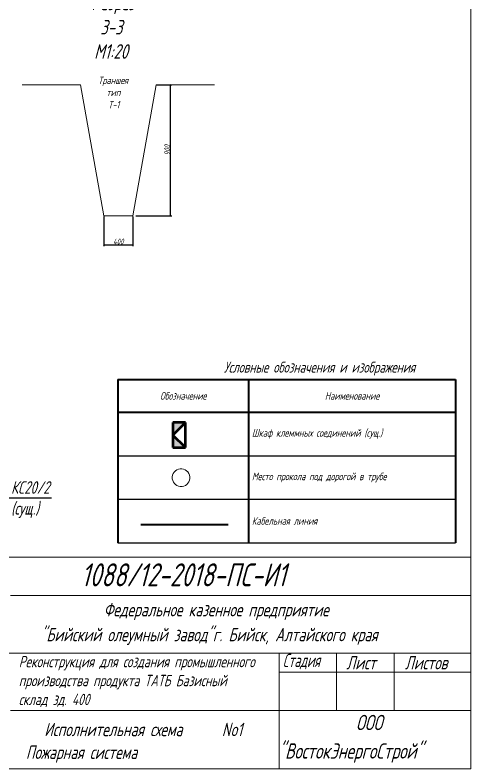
# Model space of a CAD drawing. Header units: millimetres. Extents: x 13096 to 18634, y -492 to 9335.
# Drawn here: x 13584 to 14065, y 7891 to 8687 of the extents above; entities that cross this region are included whole.
import ezdxf
from ezdxf import colors
from ezdxf.entities.mleader import LeaderData, LeaderLine
from ezdxf.math import Vec2, Vec3

# ---------------------------------------------------------------- set-up
doc = ezdxf.new("R2010")
doc.units = ezdxf.units.MM
doc.layers.get('Defpoints').update_dxf_attribs({"color": 33})
for name, color, linetype, lineweight in [('ИИ_ОФОРМЛЕНИЕ_025', 7, 'Continuous', 25), ('Линия выноска', 137, 'Continuous', 20), ('Линия связи (Вновь)', 3, 'Continuous', 60), ('Размерная', 4, 'Continuous', 25), ('Рамка толстая', 7, 'Continuous', 60), ('ТаБлица', 253, 'Continuous', 25), ('текст', 7, 'Continuous', 25), ('Щиты пульты (Вновь)', 5, 'Continuous', 50), ('Элемент эл. схем', 7, 'Continuous', 35)]:
    doc.layers.add(name, color=color, linetype=linetype, lineweight=lineweight)
doc.styles.add('Simplex', font='simplex.shx', dxfattribs={"width": 0.7, "oblique": 15})
doc.styles.get("Standard").update_dxf_attribs({"font": 'arial.ttf'})
doc.dimstyles.new('Simplex', dxfattribs={"dimtxt": 2.5, "dimasz": 2.5, "dimexe": 1.25, "dimexo": 0.625, "dimtad": 1, "dimtxsty": 'Simplex', "dimcen": 2.5, "dimclrt": 2, "dimadec": 0, "dimazin": 0, "dimtfac": 1, "dimtmove": 0, "dimatfit": 3, "dimfxl": 1, "dimarcsym": 0})

# ---------------------------------------------------------------- blocks, each defined once
blk = doc.blocks.new('_None')
blk = doc.blocks.new('_ArchTick')
at = {"color": 0, "linetype": 'ByBlock', "const_width": 0.15}
blk.add_lwpolyline([(-0.5, -0.5), (0.5, 0.5)], dxfattribs=at)
blk = doc.blocks.new('*D68')
at = {"layer": 'Defpoints', "color": 0, "lineweight": 80, "transparency": 16777216}
for p in [(13732.42, 8613.81), (13747.82, 8613.81), (13710.54, 8475.35)]:
    blk.add_point(p, dxfattribs=at)
at = {"layer": 'Размерная', "color": 0, "lineweight": -2, "transparency": 16777216}
for p, q in [((13733.04, 8613.81), (13749.07, 8613.81)), ((13747.82, 8475.35), (13747.82, 8613.81)), ((13711.17, 8475.35), (13749.07, 8475.35))]:
    blk.add_line(p, q, dxfattribs=at)
at = {"layer": 'Размерная', "color": 0, "lineweight": -2, "transparency": 16777216, "xscale": 1.5, "yscale": 1.5, "zscale": 1.5}
for p, rotation in [((13747.82, 8613.81), 90), ((13747.82, 8475.35), 270)]:
    blk.add_blockref('_ArchTick', p, dxfattribs=dict(at, rotation=rotation))
at = {"layer": 'Размерная', "color": 2, "lineweight": 20, "transparency": 16777216, "insert": (13744.19, 8544.58), "char_height": 2, "attachment_point": 5, "rotation": 90, "style": 'Simplex'}
blk.add_mtext('{\\H3x;\\C256;900}', dxfattribs=at)
blk = doc.blocks.new('*D69')
at = {"layer": 'Defpoints', "color": 0, "lineweight": 80, "transparency": 16777216}
for p in [(13677.18, 8475.21), (13707.98, 8475.21), (13707.98, 8444.46)]:
    blk.add_point(p, dxfattribs=at)
at = {"layer": 'Размерная', "color": 0, "lineweight": -2, "transparency": 16777216}
for p, q in [((13677.18, 8474.59), (13677.18, 8443.21)), ((13707.98, 8474.59), (13707.98, 8443.21)), ((13677.18, 8444.46), (13707.98, 8444.46))]:
    blk.add_line(p, q, dxfattribs=at)
at = {"layer": 'Размерная', "color": 0, "lineweight": -2, "transparency": 16777216, "xscale": 1.5, "yscale": 1.5, "zscale": 1.5, "rotation": 180}
blk.add_blockref('_ArchTick', (13677.18, 8444.46), dxfattribs=at)
at = {"layer": 'Размерная', "color": 0, "lineweight": -2, "transparency": 16777216, "xscale": 1.5, "yscale": 1.5, "zscale": 1.5}
blk.add_blockref('_ArchTick', (13707.98, 8444.46), dxfattribs=at)
at = {"layer": 'Размерная', "color": 2, "lineweight": 20, "transparency": 16777216, "insert": (13692.58, 8448.09), "char_height": 2, "attachment_point": 5, "style": 'Simplex'}
blk.add_mtext('{\\H3x;\\C256;400}', dxfattribs=at)
blk = doc.blocks.new('*T70')
at = {"layer": 'ТаБлица', "color": 0, "linetype": 'ByBlock', "lineweight": 40, "transparency": 16777216}
for p, q in [((0, 0), (356.5, 0)), ((0, 0), (0, -172.5)), ((138, 0), (138, -172.5)), ((356.5, 0), (356.5, -172.5)), ((0, -34.5), (356.5, -34.5))]:
    blk.add_line(p, q, dxfattribs=at)
at = {"layer": 'ТаБлица', "color": 5, "linetype": 'ByBlock', "lineweight": 25, "transparency": 16777216}
for p, q in [((0, -80.5), (356.5, -80.5)), ((0, -126.5), (356.5, -126.5)), ((0, -172.5), (356.5, -172.5))]:
    blk.add_line(p, q, dxfattribs=at)
at = {"layer": 'ТаБлица', "color": 2, "lineweight": 20, "transparency": 16777216, "char_height": 8.05, "style": 'Simplex'}
for s, insert, width, attachment_point in [('{\\C256;\\c0;Обозначение}', (69, -17.25), 138, 5), ('{\\C256;\\c0;Наименование}', (247.25, -17.25), 218.5, 5), ('{\\C256;\\c0;Шкаф клеммных соединений (сущ.)}', (141.45, -57.5), 211.6, 4), ('{\\C256;\\c0;Место прокола под дорогой в трубе}', (141.45, -103.5), 211.6, 4), ('{\\C256;\\c0;Кабельная линия}', (141.45, -149.5), 211.6, 4)]:
    blk.add_mtext(s, dxfattribs=dict(at, insert=insert, width=width, attachment_point=attachment_point))
blk = doc.blocks.new('A$C4BB167BF')
at = {"layer": 'Щиты пульты (Вновь)', "true_color": 0xc7c8ca}
h = blk.add_hatch(color=9, dxfattribs=at)
h.paths.add_polyline_path([(0, 3), (0, 0), (3, 3)])
h.paths.add_polyline_path([(6, 3), (3, 3), (6, 0)])
at = {"layer": 'Щиты пульты (Вновь)', "color": 252, "true_color": 0x939598}
for p, q in [((0, 3), (0, 0)), ((6, 3), (0, 3)), ((0, 0), (3, 3)), ((3, 3), (6, 0)), ((6, 0), (6, 3)), ((0, 0), (6, 0))]:
    blk.add_line(p, q, dxfattribs=at)

msp = doc.modelspace()

# ---------------------------------------------------------------- linework, layer by layer
at = {"color": 18, "lineweight": 20, "true_color": 0x000000}
for p, q in [((13315.52271, 8114.25153), (14064.77271, 8114.25153)), ((13578.77271, 8073.75153), (14064.77271, 8073.75153)), ((13315.52271, 8013.00153), (14064.77271, 8013.00153)), ((13862.27271, 8013.00153), (13862.27271, 7891.50153)), ((13923.02271, 8013.00153), (13923.02271, 7952.25153)), ((13983.77271, 8013.00153), (13983.77271, 7952.25153)), ((13862.27271, 7992.75153), (14064.77271, 7992.75153)), ((13578.77271, 7952.25153), (14064.77271, 7952.25153))]:
    msp.add_line(p, q, dxfattribs=at)
msp.add_ellipse((13758.8698, 8198.38832), major_axis=(1.01119, -9.36317), ratio=0.990291513, start_param=-7.853981634, end_param=-1.570796327, dxfattribs=at)
at = {"layer": 'Линия связи (Вновь)', "color": 18, "lineweight": 35, "true_color": 0x000000}
msp.add_line((13716.4691, 8149.0242), (13808.4691, 8149.0242), dxfattribs=at)
at = {"layer": 'Рамка толстая', "color": 18, "lineweight": 20, "true_color": 0x000000}
for p, q in [((14064.9186, 9223.69819), (14064.9186, 7890.57319)), ((14064.9186, 7890.57319), (13096.2936, 7890.57319))]:
    msp.add_line(p, q, dxfattribs=at)
at = {"layer": 'Элемент эл. схем', "color": 18, "lineweight": 20, "true_color": 0x000000}
for p, q in [((13591.14041, 8613.81228), (13652.74041, 8613.81228)), ((13677.17933, 8475.21228), (13652.74041, 8613.81228)), ((13707.97933, 8475.21228), (13732.41825, 8613.81228)), ((13794.01825, 8613.81228), (13732.41825, 8613.81228)), ((13677.17933, 8475.21228), (13707.97933, 8475.21228))]:
    msp.add_line(p, q, dxfattribs=at)

# ---------------------------------------------------------------- block references
msp.add_blockref('*T70', (13692.16858, 8302.1808))
at = {"color": 18, "lineweight": 20, "true_color": 0x000000, "xscale": 4.41, "yscale": 4.41, "zscale": 4.41, "rotation": 90}
msp.add_blockref('A$C4BB167BF', (13763.46027, 8230.20799), dxfattribs=at)

# ---------------------------------------------------------------- texts
at = {"color": 18, "lineweight": 20, "true_color": 0x000000, "style": 'Simplex', "oblique": 15}
for s, height, width, p in [('1088/12-2018-ПС-И1', 24.3, 0.7, (13653.27712, 8083.58724)), ('Федеральное казенное предприятие', 14.175, 0.7, (13677.12323, 8051.81403)), ('"Бийский олеумный завод"г. Бийск, Алтайского края', 14.175, 0.7, (13610.65217, 8025.48903)), ('Стадия', 14.175, 0.6, (13866.22448, 7998.15153)), ('Лист', 14.175, 0.7, (13933.31646, 7995.78903)), ('Листов', 14.175, 0.7, (13995.16419, 7995.78903)), ('ООО', 16.2, 0.7, (13943.53232, 7931.51938)), ('Исполнительная схема ', 14.175, 0.7, (13614.35867, 7925.1704)), ('No1', 14.175, 0.7, (13801.94117, 7925.1704)), ('Пожарная система', 14.175, 0.7, (13594.93422, 7901.08989)), ('"ВостокЭнергоСтрой"', 16.2, 0.7, (13861.87858, 7901.43367))]:
    msp.add_text(s, height=height, dxfattribs=dict(at, width=width)).set_placement(p)
at = {"layer": 'ИИ_ОФОРМЛЕНИЕ_025', "color": 18, "lineweight": 20, "true_color": 0x000000, "insert": (13587.4332, 8010.00382), "char_height": 12, "attachment_point": 1}
msp.add_mtext_dynamic_manual_height_columns('{\\Fsimplex|c204;\\Q15;\\W0.7;Реконструкция для создания промышленного производства продукта ТАТБ Базисный склад зд. 400}', width=276.2589272, gutter_width=12.5, heights=[0], dxfattribs=at)
at = {"layer": 'ТаБлица', "color": 18, "lineweight": 20, "true_color": 0x000000, "insert": (13905.05046, 8313.6808), "char_height": 11.5, "width": 425.2362496, "attachment_point": 5, "style": 'Simplex'}
msp.add_mtext('Условные обозначения и изображения', dxfattribs=at)
at = {"layer": 'текст', "color": 18, "lineweight": 20, "true_color": 0x000000, "attachment_point": 1, "style": 'Simplex'}
for s, width, insert, char_height in [('\\pi6.9573;Разрез \\P\\pi16.121;3-3\\P\\pi9.7045;М1:20', 65.8694283, (13657.30135, 8707.97268), 15.4), ('\\pi-3.6664;Траншея\\P\\pi4.951;тип \\P\\pi6.8981;Т-1', 25.8694283, (13675.00314, 8622.32585), 7.7)]:
    msp.add_mtext_dynamic_manual_height_columns(s, width=width, gutter_width=12.5, heights=[0], dxfattribs=dict(at, insert=insert, char_height=char_height))

# ---------------------------------------------------------------- dimensions: what is measured, and where the dimension line sits
at = {"layer": 'Размерная', "color": 18, "lineweight": 20, "true_color": 0x000000}
dim = msp.add_linear_dim(base=(13747.81825, 8613.81228), p1=(13710.54146, 8475.34679), p2=(13732.41825, 8613.81228), angle=90, text='{\\H3x;\\C256;900}', dimstyle='Simplex', override={"dimtxt": 2, "dimasz": 1.5, "dimlfac": 20, "dimrnd": 1, "dimtxsty": 'Simplex', "dimblk1": 'ArchTick', "dimblk2": 'ArchTick', "dimsah": 1}, dxfattribs=at)
dim.commit()
dim.dimension.update_dxf_attribs({"geometry": '*D68', "text_midpoint": (13744.19325, 8544.57954)})
dim = msp.add_linear_dim(base=(13707.97933, 8444.4649), p1=(13677.17933, 8475.21228), p2=(13707.97933, 8475.21228), text='{\\H3x;\\C256;400}', dimstyle='Simplex', override={"dimtxt": 2, "dimasz": 1.5, "dimlfac": 20, "dimrnd": 1, "dimtxsty": 'Simplex', "dimblk1": 'ArchTick', "dimblk2": 'ArchTick', "dimsah": 1}, dxfattribs=at)
dim.commit()
dim.dimension.update_dxf_attribs({"geometry": '*D69', "text_midpoint": (13692.57933, 8448.0899)})

# ---------------------------------------------------------------- leaders
at = {"layer": 'Линия выноска', "color": 18, "lineweight": 20, "true_color": 0x000000}
ml = msp.add_multileader_mtext('Standard', dxfattribs=at)
ml.set_content('{\\C256;\\c0;КС20/2\\P(сущ.)}', color=2, style='Simplex')
ml.set_leader_properties()
ml.set_arrow_properties(name='NONE')
ml.build(insert=Vec2(0, 0))
ml.multileader.update_dxf_attribs({"text_left_attachment_type": 6, "text_right_attachment_type": 6, "dogleg_length": 0, "arrow_head_size": 17.64})
ctx = ml.context
ctx.base_point, ctx.char_height, ctx.arrow_head_size, ctx.landing_gap_size, ctx.plane_origin = Vec3(13570.45307, 8177.03332), 13.23, 17.64, 8.82, Vec3(13704.74355, 8043.54315)
ctx.left_attachment, ctx.right_attachment = 6, 6
notes = []
notes.append((ctx, [(0, (1, 1, 0), (13570.45307, 8177.03332), (1, 0), 0, [(0, [(13497.11349, 8208.21241)], 0, [])])]))
ctx.mtext.insert, ctx.mtext.flow_direction = Vec3(13579.27307, 8194.67332), 5
for ctx, leaders in notes:
    for number, flags, end, landing, length, lines in leaders:
        leader = LeaderData()
        leader.index, (leader.has_last_leader_line, leader.has_dogleg_vector, leader.attachment_direction) = number, flags
        leader.last_leader_point, leader.dogleg_vector, leader.dogleg_length = Vec3(end), Vec3(landing), length
        for number, points, colour, breaks in lines:
            line = LeaderLine()
            line.index, line.vertices, line.color, line.breaks = number, Vec3.list(points), colors.encode_raw_color(colour), breaks
            leader.lines.append(line)
        ctx.leaders.append(leader)

doc.saveas('drawing.dxf')
